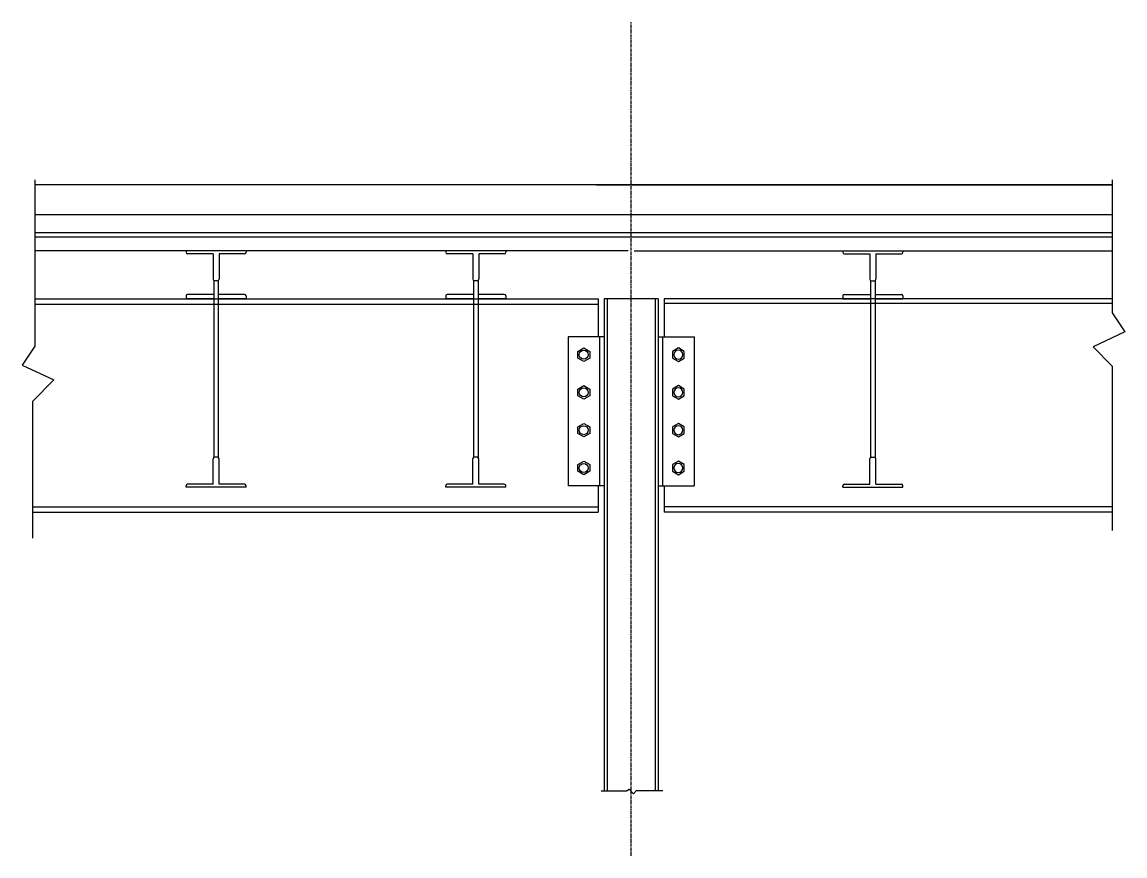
# Model space of a CAD drawing. Header units: millimetres. Extents: x -83614 to 248318, y 36678 to 90681.
# Drawn here: x 213866 to 216198, y 80189 to 81952 of the extents above; entities that cross this region are included whole.
import ezdxf

# ---------------------------------------------------------------- set-up
doc = ezdxf.new("R2010")
doc.units = ezdxf.units.MM
doc.linetypes.add('CENTER', pattern=[2, 1.25, -0.25, 0.25, -0.25])
for name, color, linetype in [('Arch_Section_Truss', 45, 'Continuous'), ('Center', 251, 'CENTER'), ('L1', 1, 'Continuous'), ('LAYER131A', 131, 'Continuous'), ('Struc_Section_Conc', 71, 'Continuous'), ('Struc_Section_MachineBolt', 133, 'Continuous'), ('Struc_Section_Steel', 11, 'Continuous'), ('Struc_Steel_Beam', 22, 'Continuous'), ('Struc_Steel_Joist', 21, 'Continuous')]:
    doc.layers.add(name, color=color, linetype=linetype)

# ---------------------------------------------------------------- blocks, each defined once
blk = doc.blocks.new('outstandingconn4')
at = {"layer": 'Struc_Section_MachineBolt', "ltscale": 2}
for points in [[(-1.198, -1.782), (-1.688, -2.065), (-2.177, -1.782), (-2.177, -1.218), (-1.688, -0.935), (-1.198, -1.218)], [(-1.198, -4.922), (-1.688, -5.205), (-2.177, -4.922), (-2.177, -4.358), (-1.688, -4.075), (-1.198, -4.358)], [(-1.198, -8.062), (-1.688, -8.345), (-2.177, -8.062), (-2.177, -7.498), (-1.688, -7.215), (-1.198, -7.498)], [(-1.198, -11.202), (-1.688, -11.485), (-2.177, -11.202), (-2.177, -10.638), (-1.688, -10.355), (-1.198, -10.638)]]:
    blk.add_lwpolyline(points, close=True, dxfattribs=at)
for centre in [(-1.688, -1.5), (-1.688, -4.64), (-1.688, -7.78), (-1.688, -10.92)]:
    blk.add_circle(centre, 0.375, dxfattribs=at)
at = {"layer": 'Struc_Section_Steel', "color": 131, "ltscale": 2}
for p, q in [((-3, 0), (-3, -12.42)), ((0, 0), (-3, 0)), ((-0.375, 0), (-0.375, -12.42)), ((0, 0), (0, -12.42)), ((0, -12.42), (-3, -12.42))]:
    blk.add_line(p, q, dxfattribs=at)

msp = doc.modelspace()

# ---------------------------------------------------------------- linework, layer by layer
at = {"layer": 'Arch_Section_Truss'}
for p, q in [((214212.30542, 81467.94205), (214212.30542, 81464.76705)), ((214339.30542, 81467.94205), (214212.30542, 81467.94205)), ((214269.45542, 81461.59205), (214215.48042, 81461.59205)), ((214269.45542, 81461.59205), (214269.45542, 81407.61705)), ((214336.13042, 81461.59205), (214282.15542, 81461.59205)), ((214282.15542, 81461.59205), (214282.15542, 81407.61705)), ((214339.30542, 81467.94205), (214339.30542, 81464.76705)), ((214761.67225, 81467.94205), (214761.67225, 81464.76705)), ((214888.67225, 81467.94205), (214761.67225, 81467.94205)), ((214818.82225, 81461.59205), (214764.84725, 81461.59205)), ((214818.82225, 81461.59205), (214818.82225, 81407.61705)), ((214885.49725, 81461.59205), (214831.52225, 81461.59205)), ((214831.52225, 81461.59205), (214831.52225, 81407.61705)), ((214888.67225, 81467.94205), (214888.67225, 81464.76705)), ((215601.63455, 81467.94205), (215728.63455, 81467.94205)), ((215601.63455, 81467.94205), (215601.63455, 81464.76705)), ((215604.80955, 81461.59205), (215658.78455, 81461.59205)), ((215658.78455, 81461.59205), (215658.78455, 81407.61705)), ((215671.48455, 81461.59205), (215725.45955, 81461.59205)), ((215671.48455, 81461.59205), (215671.48455, 81407.61705)), ((215728.63455, 81467.94205), (215728.63455, 81464.76705)), ((214271.04292, 81404.86742), (214271.04292, 81031.01768)), ((214271.04292, 81404.86742), (214271.04292, 81375.86705)), ((214278.98042, 81404.44205), (214272.63042, 81404.44205)), ((214280.56792, 81404.86742), (214280.56792, 81031.01768)), ((214280.56792, 81404.86742), (214280.56792, 81375.86705)), ((214820.40975, 81404.86742), (214820.40975, 81031.01768)), ((214820.40975, 81404.86742), (214820.40975, 81375.86705)), ((214828.34725, 81404.44205), (214821.99725, 81404.44205)), ((214829.93475, 81404.86742), (214829.93475, 81031.01768)), ((214829.93475, 81404.86742), (214829.93475, 81375.86705)), ((215660.37205, 81404.86742), (215660.37205, 81031.01768)), ((215660.37205, 81404.86742), (215660.37205, 81375.86705)), ((215661.95955, 81404.44205), (215668.30955, 81404.44205)), ((215669.89705, 81404.86742), (215669.89705, 81031.01768)), ((215669.89705, 81404.86742), (215669.89705, 81375.86705)), ((214212.30542, 81372.69205), (214212.30542, 81366.34205)), ((214271.04292, 81366.34205), (214212.30542, 81366.34205)), ((214271.04292, 81375.86705), (214215.48042, 81375.86705)), ((214336.13042, 81375.86705), (214280.56792, 81375.86705)), ((214339.30542, 81366.34205), (214280.56792, 81366.34205)), ((214339.30542, 81372.69205), (214339.30542, 81366.34205)), ((214761.67225, 81372.69205), (214761.67225, 81366.34205)), ((214820.40975, 81366.34205), (214761.67225, 81366.34205)), ((214820.40975, 81375.86705), (214764.84725, 81375.86705)), ((214885.49725, 81375.86705), (214829.93475, 81375.86705)), ((214888.67225, 81366.34205), (214829.93475, 81366.34205)), ((214888.67225, 81372.69205), (214888.67225, 81366.34205)), ((215601.63455, 81372.69205), (215601.63455, 81366.34205)), ((215601.63455, 81366.34205), (215660.37205, 81366.34205)), ((215604.80955, 81375.86705), (215660.37205, 81375.86705)), ((215669.89705, 81375.86705), (215725.45955, 81375.86705)), ((215669.89705, 81366.34205), (215728.63455, 81366.34205)), ((215728.63455, 81372.69205), (215728.63455, 81366.34205)), ((214269.45542, 80974.29305), (214269.45542, 81028.26805)), ((214278.98042, 81031.44305), (214272.63042, 81031.44305)), ((214282.15542, 80974.29305), (214282.15542, 81028.26805)), ((214818.82225, 80974.29305), (214818.82225, 81028.26805)), ((214828.34725, 81031.44305), (214821.99725, 81031.44305)), ((214831.52225, 80974.29305), (214831.52225, 81028.26805)), ((215658.78455, 80974.29305), (215658.78455, 81028.26805)), ((215661.95955, 81031.44305), (215668.30955, 81031.44305)), ((215671.48455, 80974.29305), (215671.48455, 81028.26805)), ((214212.30542, 80967.94305), (214212.30542, 80971.11805)), ((214269.45542, 80974.29305), (214215.48042, 80974.29305)), ((214336.13042, 80974.29305), (214282.15542, 80974.29305)), ((214339.30542, 80967.94305), (214339.30542, 80971.11805)), ((214761.67225, 80967.94305), (214761.67225, 80971.11805)), ((214818.82225, 80974.29305), (214764.84725, 80974.29305)), ((214885.49725, 80974.29305), (214831.52225, 80974.29305)), ((214888.67225, 80967.94305), (214888.67225, 80971.11805)), ((215601.63455, 80967.94305), (215601.63455, 80971.11805)), ((215604.80955, 80974.29305), (215658.78455, 80974.29305)), ((215671.48455, 80974.29305), (215725.45955, 80974.29305)), ((215728.63455, 80967.94305), (215728.63455, 80971.11805)), ((214339.30542, 80967.94305), (214212.30542, 80967.94305)), ((214888.67225, 80967.94305), (214761.67225, 80967.94305)), ((215601.63455, 80967.94305), (215728.63455, 80967.94305))]:
    msp.add_line(p, q, dxfattribs=at)
for centre, start, end in [((214215.48042, 81464.76705), 180, 270), ((214336.13042, 81464.76705), 270, 0), ((214764.84725, 81464.76705), 180, 270), ((214885.49725, 81464.76705), 270, 0), ((215604.80955, 81464.76705), 180, 270), ((215725.45955, 81464.76705), 270, 0), ((214272.63042, 81407.61705), 180, 270), ((214278.98042, 81407.61705), 270, 0), ((214821.99725, 81407.61705), 180, 270), ((214828.34725, 81407.61705), 270, 0), ((215661.95955, 81407.61705), 180, 270), ((215668.30955, 81407.61705), 270, 0), ((214215.48042, 81372.69205), 90, 180), ((214336.13042, 81372.69205), 0, 90), ((214764.84725, 81372.69205), 90, 180), ((214885.49725, 81372.69205), 0, 90), ((215604.80955, 81372.69205), 90, 180), ((215725.45955, 81372.69205), 0, 90), ((214272.63042, 81028.26805), 90, 180), ((214278.98042, 81028.26805), 0, 90), ((214821.99725, 81028.26805), 90, 180), ((214828.34725, 81028.26805), 0, 90), ((215661.95955, 81028.26805), 90, 180), ((215668.30955, 81028.26805), 0, 90), ((214215.48042, 80971.11805), 90, 180), ((214336.13042, 80971.11805), 0, 90), ((214764.84725, 80971.11805), 90, 180), ((214885.49725, 80971.11805), 0, 90), ((215604.80955, 80971.11805), 90, 180), ((215725.45955, 80971.11805), 0, 90)]:
    msp.add_arc(centre, 3.175, start, end, dxfattribs=at)
at = {"layer": 'Center', "ltscale": 5}
msp.add_line((215153.71357, 80188.60848), (215153.71357, 81951.50653), dxfattribs=at)
at = {"layer": 'L1'}
for p, q in [((213892.40574, 81617.80011), (213892.40574, 81266.57228)), ((216171.38926, 81617.80011), (216171.38926, 81336.572)), ((216171.38926, 81336.572), (216198.24682, 81296.32874)), ((216198.24682, 81296.32874), (216131.10283, 81265.05299)), ((213892.40574, 81266.57228), (213865.54818, 81226.32902)), ((216131.10283, 81265.05299), (216171.38926, 81224.06002)), ((213865.54818, 81226.32902), (213932.69217, 81195.05327)), ((216171.38926, 81224.06002), (216171.38926, 80876.82473)), ((213932.69217, 81195.05327), (213887.92947, 81149.50552)), ((213887.92947, 81149.50552), (213887.92947, 80860.37086))]:
    msp.add_line(p, q, dxfattribs=at)
at = {"layer": 'LAYER131A'}
for p, q in [((215096.56357, 81366.34205), (215096.56357, 80326.09713)), ((215210.86357, 81366.34205), (215096.56357, 81366.34205)), ((215210.86357, 81366.34205), (215210.86357, 80326.70087)), ((215090.65887, 80326.09713), (215144.15202, 80326.09713)), ((215144.15202, 80326.09713), (215149.5916, 80329.7198)), ((215149.5916, 80329.7198), (215158.65766, 80320.05926)), ((215158.65766, 80320.05926), (215165.30615, 80326.70087)), ((215165.30615, 80326.70087), (215220.6124, 80326.70087))]:
    msp.add_line(p, q, dxfattribs=at)
at = {"layer": 'Struc_Section_Conc', "ltscale": 2}
for p, q in [((216171.38926, 81607.64205), (213892.40574, 81607.64205)), ((215080.68857, 81607.64205), (216171.38926, 81607.64205))]:
    msp.add_line(p, q, dxfattribs=at)
at = {"layer": 'Struc_Section_Conc', "ltscale": 20}
msp.add_line((216171.38926, 81544.14205), (213892.40574, 81544.14205), dxfattribs=at)
at = {"layer": 'Struc_Section_Steel', "ltscale": 10}
for p, q in [((215102.91357, 81366.34205), (215102.91357, 80326.09713)), ((215204.51357, 81366.34205), (215204.51357, 80326.70087))]:
    msp.add_line(p, q, dxfattribs=at)
at = {"layer": 'Struc_Steel_Beam'}
for p, q in [((213892.40574, 81366.34205), (215083.86357, 81366.34205)), ((215083.86357, 81366.34205), (215083.86357, 81286.33205)), ((216171.38926, 81366.34205), (215223.56357, 81366.34205)), ((215223.56357, 81366.34205), (215223.56357, 81286.33205)), ((213892.40574, 81355.22955), (215083.86357, 81355.22955)), ((216171.38926, 81356.81705), (215223.56357, 81356.81705)), ((215083.86357, 80970.86405), (215083.86357, 80915.49205)), ((215223.56357, 80970.86405), (215223.56357, 80915.49205)), ((213887.92947, 80926.60455), (215083.86357, 80926.60455)), ((216171.38926, 80926.60455), (215223.56357, 80926.60455)), ((213887.92947, 80915.49205), (215083.86357, 80915.49205)), ((216171.38926, 80915.49205), (215223.56357, 80915.49205))]:
    msp.add_line(p, q, dxfattribs=at)
at = {"layer": 'Struc_Steel_Joist'}
for p, q in [((216171.38926, 81506.04205), (213892.40574, 81506.04205)), ((216171.38926, 81496.51705), (213892.40574, 81496.51705)), ((215147.36357, 81467.94205), (213892.40574, 81467.94205)), ((215160.06357, 81467.94205), (216171.38926, 81467.94205))]:
    msp.add_line(p, q, dxfattribs=at)

# ---------------------------------------------------------------- block references
at = {"layer": 'LAYER131A', "yscale": 25.4, "zscale": 25.4}
for p, xscale in [((215096.56357, 81286.33205), 25.4), ((215210.86357, 81286.33205), -25.4)]:
    msp.add_blockref('outstandingconn4', p, dxfattribs=dict(at, xscale=xscale))

doc.saveas('drawing.dxf')
